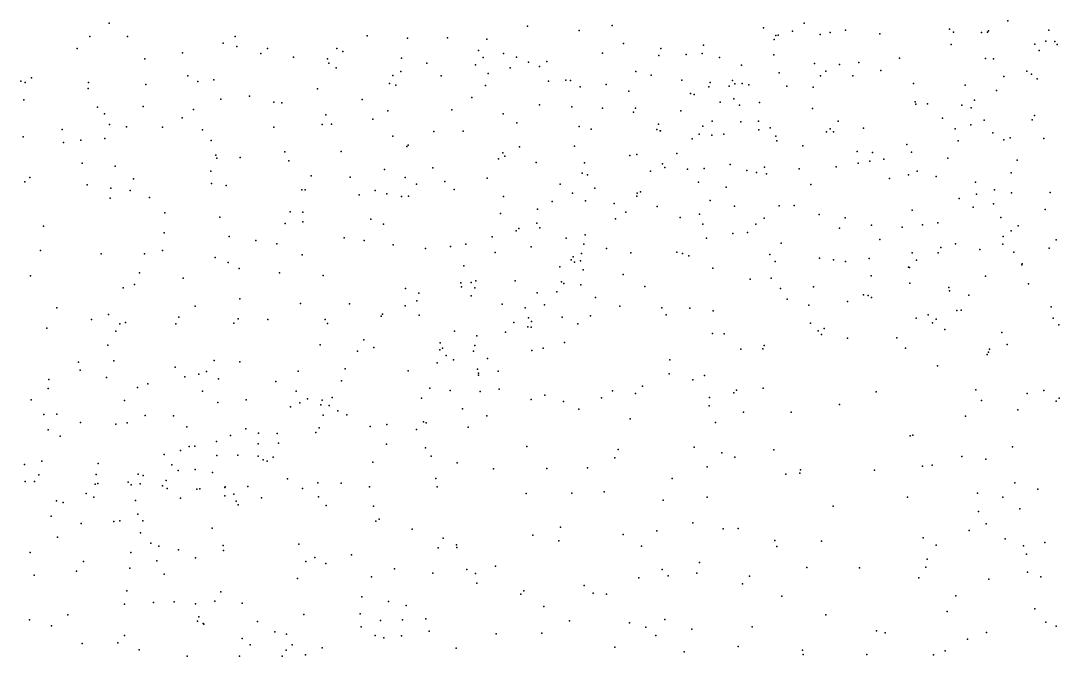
# Model space of a CAD drawing. Header units: metres. Extents: x -25 to 25, y -27.7 to 27.8.
# Drawn here: x 13.648 to 16.471, y -12.126 to -10.397 of the extents above; entities that cross this region are included whole.
import ezdxf

# ---------------------------------------------------------------- set-up
doc = ezdxf.new("R2010")
doc.units = ezdxf.units.M

msp = doc.modelspace()

# ---------------------------------------------------------------- linework, layer by layer
for p in [(13.888, -10.4037, 16.6553), (15.0259, -10.4112, 1.35), (15.256, -10.4099, 3.9183), (15.6676, -10.4164, -8.9893), (15.7783, -10.4034, -3.1883), (16.3312, -10.3967, 3.5506), (13.8362, -10.4395, 11.1485), (13.9379, -10.4393, 5.8408), (14.2312, -10.4392, 12.0787), (14.59, -10.4381, -5.7358), (14.6997, -10.444, -8.7452), (14.8085, -10.4436, -6.6503), (15.1659, -10.4228, -9.774), (15.7012, -10.4365, 3.892), (15.7071, -10.4361, 15.9229), (15.7463, -10.4246, 13.0433), (15.8218, -10.4342, -1.2063), (15.8489, -10.4286, -0.8286), (15.8903, -10.4221, 1.799), (15.9833, -10.4327, 7.4002), (16.1731, -10.4198, 10.3121), (16.1841, -10.428, 2.0415), (16.2603, -10.4285, 2.2506), (16.2767, -10.4274, -14.4502), (16.279, -10.4243, 2.5298), (16.4433, -10.4226, 10.0695), (13.8018, -10.4722, 10.3052), (14.1986, -10.4574, 11.7469), (14.2356, -10.4663, 12.3474), (14.3185, -10.4724, 5.3974), (14.5075, -10.4721, 16.2211), (14.9154, -10.4465, 16.1195), (15.2868, -10.4584, 0.5928), (15.3882, -10.4718, 1.4764), (15.5043, -10.4634, 5.3443), (15.696, -10.4475, 1.6485), (16.1774, -10.4615, 3.9092), (16.4046, -10.4606, -1.9384), (16.4346, -10.4523, 7.6762), (16.4591, -10.4527, -5.0609), (16.4661, -10.461, 2.9976), (13.9857, -10.5007, 16.4966), (14.0881, -10.4842, 5.7267), (14.3007, -10.4855, 4.8017), (14.3895, -10.4954, -8.876), (14.482, -10.4999, -20.4469), (14.5234, -10.4801, 10.3009), (14.6835, -10.4988, 12.7835), (14.8929, -10.4775, -20.0164), (14.9054, -10.4967, -4.3887), (14.9601, -10.4856, -3.2724), (14.9962, -10.4959, 10.3236), (15.2296, -10.4853, 16.0774), (15.3829, -10.4914, 5.248), (15.4568, -10.4882, 13.1518), (15.501, -10.4857, 0.2649), (15.5477, -10.4963, -20.4654), (15.6952, -10.4892, 5.8096), (16.0369, -10.4983, -20.592), (16.271, -10.4993, 15.3712), (16.2927, -10.5007, -20.5138), (16.4168, -10.478, 2.6824), (14.4859, -10.512, 12.6986), (14.5057, -10.525, -8.6671), (14.7522, -10.5121, 16.0932), (14.8847, -10.517, 5.0806), (14.9787, -10.5249, -6.4275), (15.0284, -10.5095, -8.6392), (15.0582, -10.5216, 0.7962), (15.0787, -10.5072, 5.0902), (15.6075, -10.5177, 6.7482), (15.8063, -10.5126, -1.4529), (15.8735, -10.5156, -0.6293), (15.9269, -10.5105, 10.4445), (13.6769, -10.5519, 11.026), (14.1025, -10.5461, 10.3469), (14.173, -10.5573, 11.9203), (14.6597, -10.5455, -5.5597), (14.6812, -10.5349, -3.4396), (14.791, -10.5465, -6.2925), (14.9184, -10.5401, -4.9174), (15.1297, -10.5584, 4.1975), (15.32, -10.5352, -20.3331), (15.3619, -10.5451, -6.2082), (15.4456, -10.5583, 15.9552), (15.7102, -10.5383, 7.3215), (15.8226, -10.5462, -20.5918), (15.8365, -10.5336, 15.6803), (15.9106, -10.5465, 4.1195), (15.9864, -10.5322, 13.0675), (16.3209, -10.5485, -2.9657), (16.3831, -10.534, -5.2667), (16.3962, -10.5423, 13.0742), (16.4116, -10.5548, 15.2542), (13.6481, -10.5607, 16.5462), (13.6602, -10.565, -8.4794), (13.8309, -10.5812, 11.2633), (13.8323, -10.565, 16.4802), (13.9879, -10.5701, 4.9676), (14.1296, -10.5621, 16.3468), (14.4545, -10.582, 5.3604), (14.6501, -10.5672, -6.1189), (14.6676, -10.5718, 5.1831), (14.9118, -10.5727, 16.0179), (15.0827, -10.5613, -20.1172), (15.1424, -10.559, -6.2936), (15.1689, -10.5769, 13.0159), (15.24, -10.5704, 1.1098), (15.5191, -10.5762, 1.3026), (15.5227, -10.5649, 6.9956), (15.5736, -10.5748, 7.2081), (15.5832, -10.5593, 5.6134), (15.5897, -10.5686, 13.1921), (15.6095, -10.567, 6.5543), (15.6275, -10.5707, 5.9582), (15.7304, -10.5743, -5.7673), (15.8026, -10.5774, 13.1713), (16.0754, -10.5673, -1.8063), (16.2157, -10.5715, 13.0764), (16.3005, -10.5864, -14.7479), (13.656, -10.6122, -7.8414), (14.1923, -10.61, -8.5982), (14.2695, -10.6018, 10.3082), (14.5761, -10.611, 16.0998), (14.8747, -10.6058, -9.7515), (15.301, -10.5886, 13.1063), (15.4687, -10.595, 5.4819), (15.4791, -10.5976, -6.0198), (15.5871, -10.6092, 6.3641), (16.2413, -10.6127, 1.7441), (13.8566, -10.6316, -8.1991), (13.9811, -10.6302, 16.3354), (14.118, -10.6379, -20.7173), (14.336, -10.6184, 16.2186), (14.358, -10.6201, -9.1459), (14.6463, -10.6415, -5.8528), (14.8204, -10.6387, 12.8055), (15.058, -10.625, -5.1927), (15.1464, -10.6312, -6.0453), (15.2299, -10.6341, -8.5986), (15.3189, -10.6342, 0.7593), (15.4424, -10.642, -5.3743), (15.5498, -10.6184, -9.1941), (15.6025, -10.6262, 0.0681), (15.6565, -10.6189, 15.7217), (15.8001, -10.6357, 10.4733), (16.0798, -10.6176, 1.6085), (16.0814, -10.6234, 7.5559), (16.1132, -10.623, 10.3416), (16.2069, -10.6266, 4.2432), (16.2317, -10.6339, -14.4899), (13.8754, -10.6503, 5.871), (14.0866, -10.6605, 5.7762), (14.4779, -10.6523, -8.4499), (14.6051, -10.6646, 10.2675), (14.9599, -10.6495, -8.4917), (15.3136, -10.6454, 5.3451), (15.5276, -10.6695, 6.1227), (15.606, -10.6713, 10.4798), (15.6537, -10.67, 1.1678), (15.8701, -10.6698, 4.4168), (16.1542, -10.662, 15.2845), (16.2674, -10.6671, 7.6699), (16.3977, -10.6661, 13.1673), (16.4043, -10.6541, 4.1371), (13.7604, -10.6929, 10.1665), (13.8897, -10.6788, -8.6469), (13.9352, -10.6852, 11.5316), (14.0334, -10.6865, 11.7525), (14.1419, -10.6933, 12.0792), (14.3361, -10.6865, -20.6144), (14.4678, -10.679, 12.5965), (14.4928, -10.6782, 4.6847), (14.7708, -10.6976, 15.9611), (14.8512, -10.697, -5.9033), (14.9969, -10.6746, 5.2201), (15.1662, -10.6848, -5.514), (15.1984, -10.6915, -5.7296), (15.3769, -10.6922, -4.9567), (15.3821, -10.6781, 15.8238), (15.3861, -10.6964, -9.4434), (15.3871, -10.6959, -3.292), (15.5027, -10.6838, 6.6363), (15.655, -10.6931, 15.5743), (15.6853, -10.6876, -5.1628), (15.8382, -10.6991, -0.2327), (15.8487, -10.6908, 15.4035), (15.8576, -10.6992, 1.3145), (15.9391, -10.6893, 7.5152), (16.1888, -10.6911, 13.1961), (16.2307, -10.6801, -3.1289), (13.6548, -10.7123, 5.0832), (13.7646, -10.7277, -7.6725), (13.8115, -10.7217, 11.3985), (13.8764, -10.7172, -7.9376), (14.166, -10.7223, -8.1282), (14.6595, -10.7107, 5.3342), (15.4737, -10.7179, -20.4129), (15.4926, -10.705, -8.9666), (15.5266, -10.7082, 0.3921), (15.5594, -10.7056, 4.3698), (15.7006, -10.711, -3.2855), (15.704, -10.7237, 13.2764), (16.1969, -10.723, 10.2585), (16.2909, -10.702, -1.6641), (16.3208, -10.7211, -14.3134), (16.3383, -10.7148, 15.1305), (16.4291, -10.7172, 1.7945), (14.3661, -10.7531, 16.1375), (14.5187, -10.7523, -8.1423), (14.6978, -10.7384, -20.1555), (14.7012, -10.7349, -3.6976), (14.959, -10.756, 12.8497), (15.0039, -10.7395, -5.6377), (15.1536, -10.7376, -4.6197), (15.774, -10.7369, 7.4339), (15.9217, -10.7527, 10.4004), (15.9635, -10.7547, 15.237), (16.057, -10.7331, -5.2724), (16.0696, -10.7541, 1.4236), (13.8148, -10.7841, 5.9292), (14.1786, -10.7621, 16.2179), (14.1807, -10.7706, -7.8442), (14.2447, -10.7687, 12.3498), (14.3766, -10.7782, -7.6929), (14.9471, -10.7725, 10.3513), (14.9645, -10.7652, 4.4743), (15.049, -10.782, -3.3272), (15.1809, -10.783, -9.5621), (15.304, -10.7633, 10.4399), (15.3227, -10.7602, 4.3902), (15.4321, -10.7577, 6.2794), (15.9246, -10.7838, 13.3517), (15.9566, -10.7789, -1.3835), (15.9945, -10.7732, -1.1669), (16.1682, -10.7703, 4.557), (16.3572, -10.7756, 10.0909), (13.9043, -10.7927, 11.6655), (14.1648, -10.8062, 5.8086), (14.6365, -10.8018, 5.4859), (14.7681, -10.7965, -8.12), (15.1745, -10.8112, 5.5129), (15.3598, -10.8059, 5.9095), (15.3928, -10.7863, 7.1366), (15.3994, -10.7955, 15.582), (15.4604, -10.8001, -4.4527), (15.5058, -10.799, 13.2339), (15.5766, -10.7879, -4.837), (15.6222, -10.8037, 0.8775), (15.6481, -10.8092, 15.3368), (15.6704, -10.7951, -20.5308), (15.7645, -10.7996, 4.6613), (15.8649, -10.794, -5.08), (16.0851, -10.8055, -20.6072), (16.3402, -10.8104, -5.3615), (13.6595, -10.8348, 6.0527), (13.6731, -10.8235, 11.3208), (13.9546, -10.8272, 5.8691), (14.1667, -10.8397, -9.2624), (14.438, -10.8183, -9.5169), (14.5432, -10.8225, -20.4606), (14.6929, -10.8235, 10.2981), (14.8012, -10.834, 5.4951), (14.9158, -10.8246, 15.7395), (15.1892, -10.8162, 12.9999), (15.4909, -10.8358, 15.3893), (15.6757, -10.8134, 10.4523), (16.0103, -10.8259, -0.321), (16.0611, -10.8157, 15.1032), (16.1367, -10.8202, 13.35), (16.2433, -10.8357, 15.0003), (13.8286, -10.8432, -20.761), (13.8928, -10.852, 16.2708), (13.9457, -10.8586, -8.9862), (14.2061, -10.8445, -7.5576), (14.4119, -10.8563, 10.2485), (14.4215, -10.8569, 4.7744), (14.6119, -10.8584, 15.9359), (14.6431, -10.8672, -7.8079), (14.7242, -10.8413, 12.6681), (14.8268, -10.856, -4.0997), (15.1142, -10.8411, 10.4164), (15.1478, -10.8658, 5.6921), (15.209, -10.8524, -4.2139), (15.324, -10.8657, 6.3904), (15.3326, -10.8617, -20.2704), (15.5655, -10.8496, 7.3644), (15.7962, -10.8418, -4.8627), (16.2466, -10.8682, -3.2886), (16.2949, -10.857, 13.3758), (16.3414, -10.8644, 1.5174), (16.4463, -10.8642, 14.5605), (13.8907, -10.8796, 11.8211), (13.9981, -10.8771, 10.1578), (14.5679, -10.8705, 12.5342), (14.6832, -10.8748, 5.633), (14.7025, -10.8738, 4.6251), (14.9607, -10.8744, 5.5863), (15.0929, -10.888, 15.4935), (15.1833, -10.8864, -8.4015), (15.261, -10.8938, 6.244), (15.323, -10.874, 6.8391), (15.522, -10.8857, 4.761), (16.1995, -10.8801, 7.7147), (16.2925, -10.8945, -14.9146), (14.0401, -10.9193, 12.0595), (14.3808, -10.9168, 5.7955), (14.4145, -10.9172, 16.0342), (14.9527, -10.9214, -9.6511), (15.0527, -10.9093, 12.8802), (15.2929, -10.9174, 13.084), (15.378, -10.9018, 7.2817), (15.4934, -10.923, 15.1098), (15.5887, -10.9013, -4.0385), (15.7101, -10.9001, 15.0259), (15.7504, -10.899, 0.1055), (15.8182, -10.9235, 13.4596), (16.0714, -10.9122, 1.2383), (16.2374, -10.9039, -14.7116), (16.4331, -10.9101, 9.9646), (14.189, -10.9308, 4.9425), (14.3673, -10.948, -20.6336), (14.4152, -10.9441, 12.3753), (14.5998, -10.9366, -7.4267), (14.634, -10.9501, -9.6297), (15.0509, -10.9478, -20.0064), (15.2646, -10.9353, 6.5603), (15.4411, -10.9323, 10.4519), (15.5023, -10.9499, -20.3788), (15.6466, -10.9502, 0.3097), (15.6689, -10.9341, 4.9053), (15.8893, -10.9329, 7.5865), (15.9607, -10.9531, -3.3728), (16.0993, -10.952, 14.7458), (16.1416, -10.9467, -0.6091), (16.3126, -10.9321, 14.5086), (13.7103, -10.9555, -7.5339), (14.0375, -10.9735, -20.777), (14.9949, -10.9681, -3.4853), (15.0019, -10.9616, 4.6236), (15.0596, -10.9603, 15.3442), (15.1829, -10.9789, -3.3583), (15.5839, -10.9755, 0.5765), (15.6238, -10.973, 7.4809), (15.8735, -10.9612, 0.9763), (16.0445, -10.9582, -4.9488), (16.341, -10.9685, 13.5405), (16.3598, -10.9544, 14.2795), (14.2151, -10.9838, 5.8526), (14.2869, -10.9949, 12.2839), (14.3446, -11.0032, -7.5893), (14.5277, -10.9869, 5.8346), (14.5819, -10.9947, 10.2942), (14.6602, -11.006, 15.7574), (14.8584, -11.0041, 12.6907), (14.9299, -10.9847, -7.8411), (15.1311, -10.9883, 6.2101), (15.179, -11.0043, 15.1084), (15.5128, -10.9886, 14.9655), (15.7149, -11.0016, 0.7396), (15.9837, -10.9921, -4.7097), (16.1892, -11.0038, 13.6779), (16.3181, -11.0047, 14.1017), (16.3193, -10.9839, -1.4328), (16.4634, -10.9923, 13.6466), (13.7015, -11.0217, 6.0965), (13.8663, -11.0304, 16.2538), (13.9845, -11.0309, 10.115), (14.0337, -11.0217, 5.8973), (14.4131, -11.0335, 10.2591), (14.7485, -11.0162, 10.3715), (14.8168, -11.0105, 5.916), (14.938, -11.0268, -3.7416), (15.0359, -11.0117, 15.1775), (15.1727, -11.0302, 6.9597), (15.2409, -11.0165, 7.3096), (15.3066, -11.028, 15.0086), (15.432, -11.0261, 13.2234), (15.4475, -11.0298, 7.4298), (15.4645, -11.0363, -3.4053), (15.6845, -11.0324, 14.7824), (16.0717, -11.0283, 14.4314), (16.1424, -11.0285, -0.3501), (16.1498, -11.0136, 10.1528), (16.2558, -11.0193, -20.5051), (16.3478, -11.0259, 7.7299), (16.4438, -11.0157, 13.9678), (14.1764, -11.0408, 16.1626), (14.2122, -11.0545, 10.1916), (14.8525, -11.0631, -7.6581), (15.1137, -11.0663, 12.8964), (15.1442, -11.0475, 10.4568), (15.1502, -11.0393, -3.8544), (15.1531, -11.0532, 6.5529), (15.1698, -11.0494, 4.7811), (15.6989, -11.0515, 13.4635), (15.82, -11.0424, -3.8669), (15.8579, -11.0472, 5.075), (15.89, -11.052, 10.3348), (15.9548, -11.0438, 13.6873), (16.0834, -11.0483, -1.2096), (16.37, -11.0609, -14.4845), (16.3709, -11.0578, -3.481), (13.675, -11.0905, 11.771), (13.9708, -11.0828, -7.7761), (14.2417, -11.0709, -7.8467), (14.3514, -11.0823, 16.0287), (14.4699, -11.0902, 15.9123), (15.1774, -11.0744, -8.5914), (15.2857, -11.0869, -9.1085), (15.53, -11.07, 5.0916), (15.9602, -11.0911, 14.2806), (16.0619, -11.0672, -4.247), (16.0644, -11.0683, 14.145), (16.2713, -11.0917, 9.999), (13.9265, -11.1229, -9.5473), (13.9574, -11.1139, 12.0188), (14.0895, -11.0968, 5.044), (14.8447, -11.1094, 15.0966), (14.8463, -11.1202, 4.7413), (14.8723, -11.1091, -20.0014), (14.8852, -11.1047, 6.1297), (14.992, -11.1041, 6.2461), (15.1186, -11.1068, 6.7554), (15.1248, -11.1112, -3.575), (15.1706, -11.1151, -9.4054), (15.3451, -11.1193, -3.6282), (15.6315, -11.0993, 10.4278), (15.6885, -11.0973, 7.5705), (15.8036, -11.1203, -3.4959), (16.0653, -11.1106, -3.4806), (16.1709, -11.1226, -1.0141), (16.3879, -11.1124, 9.8748), (14.6939, -11.1253, 12.4849), (14.7302, -11.1381, 15.3197), (14.8724, -11.1449, 10.4397), (14.8828, -11.1236, -9.6265), (15.0521, -11.1368, 6.4298), (15.1054, -11.1341, -8.3234), (15.2105, -11.15, 14.8867), (15.7131, -11.1255, 0.4461), (15.9396, -11.1425, 0.8856), (15.9522, -11.1438, -3.6959), (15.9611, -11.1498, -20.4816), (16.1728, -11.1317, -4.8152), (16.2258, -11.1435, 7.7113), (13.746, -11.1781, 6.1592), (14.1224, -11.1734, 12.1261), (14.2436, -11.1532, -20.7173), (14.4089, -11.1657, 4.865), (14.5419, -11.1666, 5.9734), (14.6932, -11.1727, 10.3904), (14.7252, -11.1583, 6.0552), (14.9565, -11.1673, 14.9356), (15.0193, -11.178, 7.1997), (15.0723, -11.1692, -19.9445), (15.2765, -11.173, 13.0391), (15.391, -11.1773, 10.4665), (15.4667, -11.1788, 13.268), (15.732, -11.154, 13.5861), (15.7908, -11.1704, 14.4222), (15.896, -11.1605, 13.8557), (16.4495, -11.175, -1.2657), (13.887, -11.1961, 16.2131), (14.0782, -11.2032, 16.17), (14.239, -11.208, 16.0655), (14.6277, -11.2002, -7.9434), (14.6316, -11.1953, 15.5258), (14.7311, -11.1979, 15.0162), (15.0286, -11.2049, 7.3651), (15.1199, -11.2035, -8.1158), (15.1966, -11.1991, 10.4738), (15.4023, -11.1972, -20.1906), (15.5309, -11.1861, 14.6641), (16.0821, -11.2056, 7.6834), (16.1148, -11.1971, 5.1667), (16.1932, -11.1847, -4.4951), (16.2044, -11.1837, -0.7072), (16.4545, -11.2054, 4.9754), (13.7186, -11.2329, -7.7627), (13.8407, -11.2099, -13.183), (13.9173, -11.2214, -7.9403), (13.9328, -11.2178, 10.0876), (14.0693, -11.2214, 5.998), (14.2275, -11.2197, 10.1935), (14.3196, -11.2099, -8.0914), (14.4753, -11.2096, -20.5828), (14.4817, -11.2207, 15.7803), (14.9886, -11.2178, 12.7445), (15.0264, -11.229, -8.7882), (15.0359, -11.2299, -8.5046), (15.037, -11.2147, 4.8886), (15.1627, -11.2214, 12.9123), (15.7952, -11.2198, 0.6365), (15.8321, -11.2341, 5.2928), (16.1266, -11.2183, 0.9962), (16.1371, -11.2087, -0.0774), (16.4705, -11.2239, -5.0901), (13.9068, -11.2416, 6.0886), (14.5805, -11.2644, -8.8711), (14.8277, -11.241, 6.2223), (14.8881, -11.254, -9.0043), (14.9658, -11.244, 6.9945), (15.5287, -11.2477, 5.2947), (15.5601, -11.2484, 13.4169), (15.8155, -11.2406, 14.1926), (15.8247, -11.2507, 13.9616), (15.8953, -11.2598, 10.3102), (16.03, -11.2591, 0.1436), (16.16, -11.2369, -20.4066), (16.3152, -11.2448, -3.671), (13.8849, -11.2797, -20.7736), (14.4619, -11.2786, -8.593), (14.6082, -11.2858, -9.6208), (14.7873, -11.2922, 12.5333), (14.7881, -11.273, -8.6673), (14.7949, -11.2873, 14.7979), (14.8826, -11.2801, 7.1315), (15.0683, -11.2871, -7.8764), (15.1266, -11.2718, 7.5427), (15.6054, -11.2903, -20.2861), (15.6658, -11.2896, 7.6238), (15.6687, -11.2805, 14.3639), (16.0533, -11.2876, 10.1719), (16.2814, -11.2901, 9.8461), (16.3299, -11.2777, 1.0594), (14.1741, -11.3209, -12.8947), (14.5634, -11.2958, -8.3819), (14.8046, -11.3077, -9.2958), (14.8247, -11.3195, 10.4475), (14.8785, -11.2955, 7.4249), (14.9174, -11.3156, -8.3353), (15.0378, -11.2936, 10.4772), (15.4125, -11.3189, 7.6183), (16.2755, -11.3048, -0.9706), (16.2792, -11.2986, 7.7111), (13.8046, -11.3255, 6.2219), (13.8094, -11.3472, 5.1822), (13.9009, -11.3221, 12.0154), (14.0683, -11.3394, -9.6524), (14.2434, -11.325, -8.8536), (14.5302, -11.3438, 14.8166), (14.701, -11.3488, -20.2354), (14.7799, -11.3273, 4.8374), (14.8902, -11.3445, 6.5436), (16.1408, -11.3356, 10.0309), (13.7241, -11.3727, -7.9803), (13.8812, -11.3677, 16.1404), (14.0944, -11.3657, 5.0712), (14.132, -11.3581, 10.1532), (14.1529, -11.3509, -20.7327), (14.1856, -11.371, -12.6483), (14.4024, -11.3502, 12.2648), (14.5205, -11.3767, -12.5384), (14.8924, -11.3612, 12.6275), (14.8927, -11.3556, 6.8015), (14.9458, -11.3497, 14.7279), (15.4108, -11.3573, 13.185), (15.4752, -11.3734, 14.4312), (15.5068, -11.3621, 13.3202), (13.7228, -11.3969, 10.0037), (13.9655, -11.3947, -12.8419), (13.9933, -11.3845, 6.1663), (14.1421, -11.4045, 16.0073), (14.3419, -11.3785, 6.1046), (14.3967, -11.4046, 10.2587), (14.76, -11.3963, 6.3599), (14.8153, -11.4027, 6.9371), (14.8971, -11.405, -19.8418), (14.949, -11.3988, 7.6652), (15.2572, -11.4035, -19.9066), (15.3383, -11.391, 10.4769), (15.5938, -11.4019, 14.2295), (15.6664, -11.3965, 13.9959), (16.2449, -11.401, -0.5805), (16.429, -11.4025, -4.6518), (13.6762, -11.4276, 16.0564), (13.9304, -11.4301, -8.2789), (14.2606, -11.4277, 15.9042), (14.4277, -11.4251, 14.6317), (14.4678, -11.4285, -12.7486), (14.4947, -11.4221, 15.1725), (14.7372, -11.4234, 7.0922), (15.0355, -11.4271, 12.7651), (15.0731, -11.4154, 14.6283), (15.1234, -11.4326, 7.7147), (15.2265, -11.4228, 14.5527), (15.3195, -11.4105, 13.0606), (15.5207, -11.4216, 5.4453), (15.5871, -11.4091, 13.5855), (15.9738, -11.4063, 10.2403), (16.2597, -11.4301, -0.2734), (16.3838, -11.411, -20.1386), (16.463, -11.432, 0.9754), (16.4713, -11.4238, -3.9732), (14.1841, -11.4354, -9.0407), (14.381, -11.4475, 15.6695), (14.4067, -11.4364, -9.662), (14.4635, -11.4419, 15.4456), (14.4861, -11.4432, 7.4376), (14.5102, -11.4581, 12.3095), (14.8487, -11.4527, 14.6024), (15.1654, -11.4537, 10.4723), (15.5197, -11.4439, 7.6523), (15.6131, -11.4617, 13.832), (15.7427, -11.4617, 7.6486), (15.8742, -11.4403, -20.2572), (16.3587, -11.4554, 9.6764), (13.7107, -11.4677, -20.6762), (13.7461, -11.467, 11.9172), (13.8101, -11.4897, 6.4646), (13.9378, -11.4904, -8.6965), (13.9861, -11.4709, 12.0698), (14.0633, -11.4713, -13.1584), (14.4698, -11.4698, 7.6942), (14.5341, -11.4685, -9.4825), (14.7429, -11.4877, -20.0356), (14.9151, -11.4714, 10.4486), (15.3052, -11.4794, 14.4053), (15.537, -11.4897, 14.0515), (16.2167, -11.4721, 7.7109), (13.7222, -11.5096, 6.6235), (13.9068, -11.4943, 16.0366), (14.0998, -11.5017, 6.2371), (14.2604, -11.5072, 7.6537), (14.2947, -11.5184, 10.2214), (14.4499, -11.5171, -20.5327), (14.459, -11.5041, 7.2264), (14.5982, -11.5006, 7.8257), (14.6433, -11.4952, 6.3801), (14.7243, -11.5091, 6.8571), (14.7498, -11.4909, 6.6025), (14.864, -11.5023, 7.81), (13.7551, -11.5269, -12.9945), (14.1806, -11.5414, 12.1621), (14.2182, -11.5252, 7.3094), (14.3453, -11.5192, -9.4045), (14.3491, -11.5455, 7.7927), (16.0664, -11.5259, 7.6833), (16.0729, -11.5243, 0.6858), (14.0826, -11.5658, 15.9056), (14.1059, -11.555, 10.1507), (14.1214, -11.5539, -20.678), (14.2933, -11.5481, 5.0168), (14.6424, -11.5486, 12.4184), (14.7482, -11.559, 4.9774), (15.0238, -11.5546, 14.4437), (15.2725, -11.5633, 7.7604), (15.4789, -11.5571, -19.9486), (15.5538, -11.5722, 13.5497), (15.6953, -11.5642, -20.082), (16.3447, -11.5561, -0.7716), (13.7051, -11.5947, 6.8926), (13.8589, -11.6013, 6.6819), (14.0381, -11.5767, -9.0979), (14.1808, -11.5799, 14.7893), (14.2385, -11.5787, 6.3307), (14.2933, -11.5809, 14.9707), (14.3074, -11.5913, 15.5107), (14.3176, -11.5949, -12.2599), (14.3343, -11.584, 7.1465), (14.605, -11.5973, 14.4929), (14.764, -11.5817, 7.9513), (14.8347, -11.5993, 12.5904), (15.2627, -11.5856, 10.4514), (15.5893, -11.5839, 10.4385), (16.2069, -11.5821, 9.8378), (16.272, -11.5897, 0.065), (13.6582, -11.6043, 9.9989), (13.8528, -11.6311, 7.1224), (13.9676, -11.63, -9.6383), (14.0586, -11.6049, 7.5129), (14.076, -11.6202, 6.4285), (14.1221, -11.6176, -13.0076), (14.1696, -11.6261, 7.1141), (14.9335, -11.6161, 7.9173), (15.0784, -11.6144, 7.8321), (15.1885, -11.6127, 5.4021), (15.5144, -11.6101, 7.7005), (15.7281, -11.6298, 7.6646), (15.7659, -11.6276, 10.3642), (15.7681, -11.6182, 5.6208), (15.9694, -11.6198, 10.2111), (16.0997, -11.6088, 5.5802), (16.126, -11.6057, -20.0515), (13.6603, -11.6498, 7.0558), (13.6856, -11.6501, 15.7908), (13.6971, -11.632, 11.7548), (13.8508, -11.6574, -8.888), (13.858, -11.6558, -12.8256), (13.9404, -11.6517, 12.0232), (13.9486, -11.6595, 7.4092), (13.9729, -11.6563, 14.7284), (13.9806, -11.6336, 14.5035), (14.043, -11.6476, 6.9922), (14.3736, -11.6428, 6.9479), (14.4559, -11.6539, 6.5533), (14.5193, -11.655, 6.7043), (14.7761, -11.6419, 14.444), (15.4194, -11.6419, 14.0642), (16.351, -11.654, 9.6735), (13.8263, -11.6828, 14.4543), (14.0333, -11.662, 6.8209), (14.0458, -11.669, 6.661), (14.1266, -11.6712, 15.5814), (14.1346, -11.6702, 14.959), (14.2033, -11.6669, 15.411), (14.2034, -11.6645, 6.521), (14.2274, -11.6848, 6.8685), (14.2657, -11.664, 12.2287), (14.414, -11.6691, 7.8758), (14.5963, -11.6649, 7.9853), (14.78, -11.6651, -19.9017), (15.0217, -11.6828, 12.7744), (15.1459, -11.6823, 10.4078), (15.2343, -11.6781, 12.978), (16.2489, -11.6821, 0.7201), (16.4128, -11.6707, -19.8457), (13.7451, -11.7032, 7.2505), (13.7636, -11.7076, -8.5275), (13.8463, -11.6924, -20.6284), (13.9604, -11.7017, 15.6865), (14.0825, -11.6951, -12.4242), (14.203, -11.6891, 14.4161), (14.2339, -11.7037, 10.2317), (14.2394, -11.714, 7.7297), (14.3025, -11.6945, 6.7334), (14.4575, -11.6923, 10.2768), (14.4786, -11.7157, 14.4304), (15.3942, -11.7012, -19.6788), (15.5143, -11.6928, 13.3904), (16.059, -11.693, 10.0844), (16.3184, -11.6925, -0.4444), (13.7311, -11.7443, 15.4939), (13.966, -11.7392, 5.1276), (14.6069, -11.7172, -20.2177), (15.8566, -11.7174, 7.6654), (16.2518, -11.7316, 0.3739), (16.3643, -11.7246, 5.5993), (13.8125, -11.7649, 11.7116), (13.9012, -11.7587, 15.0475), (13.9173, -11.7573, 15.4642), (13.9796, -11.7573, -9.4327), (14.6138, -11.7584, 12.4515), (14.6225, -11.7531, -12.5457), (15.4749, -11.7626, 13.8207), (16.2726, -11.765, 9.7793), (13.9738, -11.7901, 10.2121), (14.1687, -11.7776, 12.1556), (14.7122, -11.7796, -12.2046), (15.0398, -11.7958, 10.3407), (15.1155, -11.7744, 12.8816), (15.2862, -11.7947, 14.0697), (15.3772, -11.7845, 13.1615), (15.5578, -11.779, 10.3802), (15.5988, -11.7779, 5.7616), (16.2267, -11.7832, 7.7468), (13.7481, -11.8015, -9.6184), (14.002, -11.8182, 14.3125), (14.023, -11.8264, -12.7543), (14.198, -11.8244, -20.5046), (14.4038, -11.8203, 12.3469), (14.7965, -11.8045, 8.0172), (14.8327, -11.8227, 14.335), (15.1107, -11.8119, 5.7371), (15.3355, -11.8258, 5.9015), (15.6979, -11.8107, -19.709), (15.7034, -11.8266, 7.683), (15.8251, -11.8125, 5.7465), (16.1018, -11.8035, -19.7788), (16.1371, -11.8233, 9.9318), (16.3246, -11.8064, -17.5418), (16.3739, -11.8251, -0.224), (16.4322, -11.8164, 0.6968), (13.6739, -11.8432, -20.4585), (13.9471, -11.8438, 11.8052), (14.0768, -11.8359, 7.556), (14.1996, -11.838, 14.3372), (14.448, -11.8572, 7.9463), (14.547, -11.8495, 14.3697), (14.7824, -11.8307, 12.6219), (14.834, -11.8296, 10.3531), (16.3822, -11.8478, -19.6309), (13.819, -11.8675, 10.2303), (14.0179, -11.866, 11.9488), (14.1227, -11.8577, 10.3084), (14.4233, -11.8681, 10.3469), (14.4776, -11.8733, -11.9972), (14.9386, -11.8806, -19.7743), (15.4931, -11.871, 13.5717), (15.7851, -11.884, 10.2446), (15.9287, -11.8848, 7.684), (16.1086, -11.8834, -17.8605), (16.1121, -11.8618, 5.7182), (13.6849, -11.9051, -9.1128), (13.7995, -11.8943, 7.3578), (13.9444, -11.8858, 11.6412), (14.0378, -11.9025, -12.229), (14.4001, -11.9138, -12.6537), (14.6015, -11.9094, 8.0065), (14.6641, -11.8881, -20.0886), (14.7687, -11.8998, 5.234), (14.8609, -11.8892, 5.8643), (14.8844, -11.9008, 6.099), (15.3286, -11.9124, 7.7866), (15.3916, -11.8897, 6.1229), (15.4079, -11.9065, 13.2754), (15.4863, -11.8997, 7.7455), (15.6292, -11.9075, 5.9485), (16.0895, -11.9126, 7.7209), (16.3846, -11.8971, 0.3067), (16.4209, -11.9097, -0.4239), (14.888, -11.9269, 12.7563), (15.18, -11.933, 10.292), (15.6098, -11.9285, 10.2807), (16.2803, -11.9162, 9.8128), (13.9367, -11.9477, -12.4633), (14.1923, -11.9508, -12.6271), (14.5756, -11.9642, 12.5162), (15.0073, -11.9563, 14.203), (15.0153, -11.9472, 12.8694), (15.2041, -11.9536, 13.0286), (15.2406, -11.9566, 14.0291), (15.7171, -11.9617, -19.3868), (16.1899, -11.9611, -18.1006), (13.9303, -11.9843, 11.3511), (14.0089, -11.9792, 10.4387), (14.0649, -11.978, 11.5681), (14.1227, -11.9832, 11.9304), (14.1229, -11.9832, 11.743), (14.1758, -11.9755, 10.4414), (14.2501, -11.981, 7.726), (14.6474, -11.9764, 5.9097), (14.6955, -11.9877, 5.6072), (15.0704, -11.9899, 6.3573), (16.4051, -11.9962, -18.35), (13.6715, -12.0266, 10.6111), (13.7765, -12.0131, 10.4663), (14.1326, -12.0182, 11.3205), (14.4172, -12.0119, 11.4911), (14.5712, -12.0099, 10.4298), (14.6855, -12.0265, 5.3854), (14.7496, -12.024, 14.2603), (15.3994, -12.0253, 13.6454), (15.837, -12.0132, 7.692), (16.1665, -12.0037, -19.3535), (13.7314, -12.0429, 10.8898), (14.1288, -12.0304, -11.9892), (14.1439, -12.0366, 7.6116), (14.1455, -12.0381, 5.0992), (14.2917, -12.0313, 11.7967), (14.5739, -12.0456, 5.2047), (14.6265, -12.0285, 6.1458), (15.1395, -12.0297, -19.5841), (15.3026, -12.0345, 13.2452), (15.3474, -12.0466, 6.4016), (15.4729, -12.0523, 10.2437), (15.6369, -12.0458, 7.7196), (16.4353, -12.0329, 9.7625), (16.4626, -12.0437, 5.6897), (13.9299, -12.0696, 10.6237), (14.2499, -12.0774, 10.5915), (14.3392, -12.0595, -11.9361), (14.3705, -12.0655, -20.2885), (14.6117, -12.0688, -11.9978), (14.612, -12.069, 11.7072), (14.635, -12.0759, 12.6148), (14.6831, -12.0697, 11.558), (14.758, -12.0571, 8.0159), (14.9409, -12.0643, 7.9832), (15.0643, -12.0627, 14.0782), (15.3745, -12.069, 13.486), (15.9745, -12.0567, -17.9236), (15.9984, -12.0615, 7.7211), (16.2217, -12.0789, -19.1216), (16.2737, -12.0614, -17.1544), (13.8151, -12.0912, 7.3615), (13.9123, -12.0894, 14.2581), (13.9697, -12.1084, 10.839), (14.2718, -12.0947, 12.0251), (14.3698, -12.1092, 11.0738), (14.3857, -12.0941, 7.8651), (14.4675, -12.103, 12.4761), (14.8317, -12.1039, 10.4062), (15.263, -12.1011, 7.8211), (15.5988, -12.0989, 6.3144), (15.7729, -12.1094, 10.1622), (16.1611, -12.1105, -18.2591), (14.1003, -12.1256, 10.727), (14.2423, -12.1254, 14.2121), (14.3591, -12.1255, -12.4499), (14.4224, -12.1218, 5.9713), (15.4518, -12.114, 7.76), (15.7751, -12.1212, 6.1523), (15.9483, -12.1209, -17.6805), (16.1295, -12.1217, -17.3673)]:
    msp.add_point(p)

doc.saveas('drawing.dxf')
